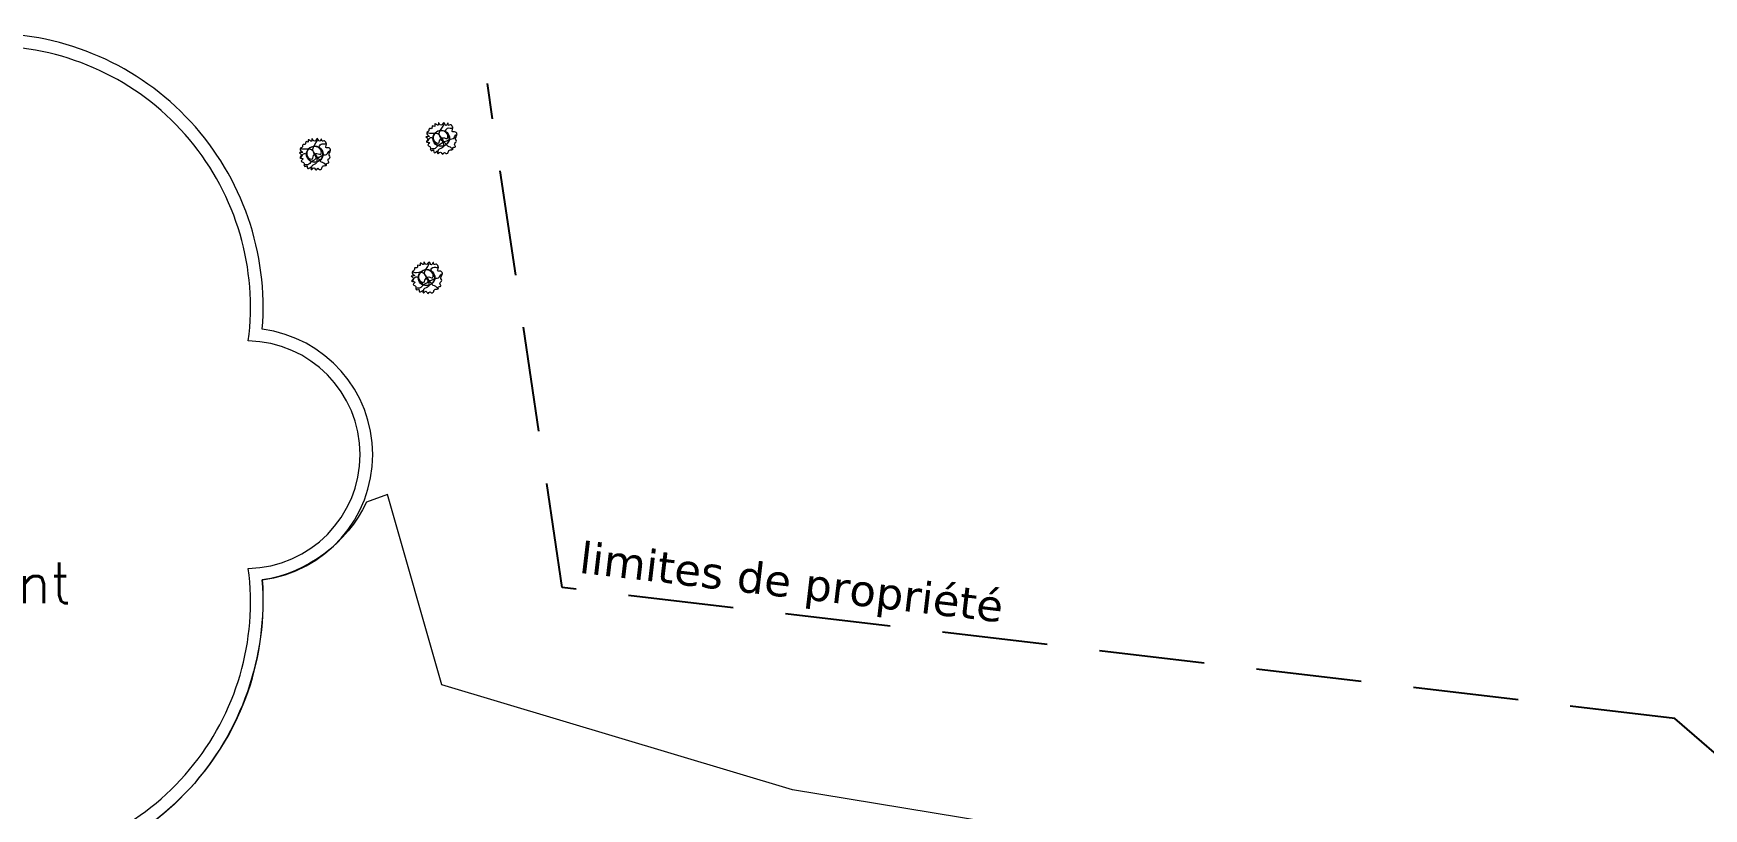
# Model space of a CAD drawing. Header units: metres. Extents: x -8 to 247, y -4 to 148.
# Drawn here: x 182.58 to 222.21, y 127.71 to 146.11 of the extents above; entities that cross this region are included whole.
import ezdxf

# ---------------------------------------------------------------- set-up
doc = ezdxf.new("R2010")
doc.units = ezdxf.units.M
doc.header["$LTSCALE"] = 5
doc.linetypes.add('DISCONTINU', pattern=[0.75, 0.5, -0.25])
for name, color, linetype, lineweight in [('003 Mur porteur', 7, 'Continuous', 18), ('00_tx_rep_local', 7, 'Continuous', 5), ('800 Espace-vert', 8, 'Continuous', 5), ('801 ABRES JARDINS', 8, 'Continuous', 0)]:
    doc.layers.add(name, color=color, linetype=linetype, lineweight=lineweight)
doc.layers.add('limite de propriété', color=7, linetype='Continuous')
doc.styles.add('SIMPLEX', font='SIMPLEX')

# ---------------------------------------------------------------- blocks, each defined once
blk = doc.blocks.new('BROCA0P-G8')
at = {"layer": '800 Espace-vert', "color": 7, "linetype": 'Continuous'}
for p, q in [((71.100006, 88.535446), (70.800003, 88.535446)), ((71.899994, 88.535446), (72.199997, 88.535446)), ((72.199997, 88.235443), (72.199997, 88.535446))]:
    blk.add_line(p, q, dxfattribs=at)
blk.add_lwpolyline([(71.100006, 88.535446), (71.899994, 88.535446)], dxfattribs=at)
blk = doc.blocks.new('BROCA0P-G9')
at = {"layer": '800 Espace-vert', "color": 7, "linetype": 'Continuous'}
blk.add_lwpolyline([(71.100006, 107.150002), (71.899994, 107.150002)], dxfattribs=at)
blk = doc.blocks.new('BROCA0P-G10')
at = {"layer": '800 Espace-vert', "color": 7, "linetype": 'Continuous'}
for p, q in [((72.199997, 107.150002), (72.199997, 106.849998)), ((71.100006, 106.849998), (70.800003, 106.849998)), ((71.899994, 106.849998), (72.199997, 106.849998))]:
    blk.add_line(p, q, dxfattribs=at)
blk.add_lwpolyline([(71.100006, 106.849998), (71.899994, 106.849998)], dxfattribs=at)
blk = doc.blocks.new('BROCA0P-G7')
at = {"layer": '800 Espace-vert', "color": 7, "linetype": 'Continuous'}
for p, q in [((70.800003, 107.150002), (70.800003, 106.849998)), ((70.800003, 88.535446), (70.800003, 87.957268)), ((72.199997, 88.235443), (72.199997, 87.957268))]:
    blk.add_line(p, q, dxfattribs=at)
for points in [[(71.100006, 107.150002), (71.100006, 107.650002)], [(71.899994, 107.650002), (71.899994, 107.150002)], [(70.800003, 107.150002), (70.800003, 107.342735)], [(72.199997, 107.342735), (72.199997, 107.150002)], [(71.100006, 88.150002), (71.899994, 88.150002)], [(71.100006, 88.150002), (71.100006, 87.650002)], [(71.899994, 87.650002), (71.899994, 88.150002)]]:
    blk.add_lwpolyline(points, dxfattribs=at)
for centre, radius, start, end in [((71.100006, 101.150002), 6.5, 90.000003, 184.624084), ((71.899994, 101.150002), 6.5, 355.375917, 89.999996), ((71.100006, 101.150002), 6.2, 92.77349, 187.417672), ((71.899994, 101.150002), 6.2, 352.582315, 87.226509), ((65, 97.650002), 3, 97.25462, 262.745384), ((65, 97.650002), 2.7, 91.020945, 268.979051), ((71.899994, 94.150002), 6.2, 270.000001, 270.000001), ((78, 97.650002), 2.7, 271.02095, 88.979053), ((78, 97.650002), 3, 277.254618, 82.745379), ((71.100006, 94.150002), 6.2, 172.582338, 267.226507), ((71.899994, 94.150002), 6.2, 272.773495, 7.417662), ((71.100006, 94.150002), 6.5, 175.375912, 270.000001), ((71.899994, 94.150002), 6.5, 270.000001, 4.624088)]:
    blk.add_arc(centre, radius, start, end, dxfattribs=at)
at = {"layer": '800 Espace-vert'}
for name in ['BROCA0P-G10', 'BROCA0P-G9', 'BROCA0P-G8']:
    blk.add_blockref(name, (0, 0), dxfattribs=at)

msp = doc.modelspace()

# ---------------------------------------------------------------- linework, layer by layer
at = {"layer": '800 Espace-vert', "color": 8}
msp.add_lwpolyline([(224.594, 99.297), (217.779, 125.074), (208.616, 126.829), (200.592, 128.155), (192.274, 130.647), (190.987, 135.166), (190.482, 134.977, -0.24865), (188.012, 133.133, -0.428494), (181.509, 126.008)], format="xyb", dxfattribs=at)
at = {"layer": '801 ABRES JARDINS', "color": 8}
for centre in [(192.251, 143.616), (192.265, 143.619), (189.251, 143.239), (189.265, 143.243), (191.905, 140.31), (191.918, 140.313)]:
    msp.add_circle(centre, 0.191, dxfattribs=at)
at = {"layer": '801 ABRES JARDINS', "color": 8, "linetype": 'Continuous', "start_tangent": (0.516499, -0.856288), "end_tangent": (0.571008, -0.820944)}
for points in [[(192.532, 143.883), (192.522, 143.777), (192.599, 143.767), (192.633, 143.706), (192.599, 143.596), (192.622, 143.554), (192.572, 143.476), (192.596, 143.416), (192.53, 143.391), (192.538, 143.36), (192.456, 143.34), (192.415, 143.269), (192.369, 143.258), (192.333, 143.283), (192.297, 143.244), (192.24, 143.293), (192.199, 143.265), (192.175, 143.257), (192.161, 143.313), (192.11, 143.276), (192.081, 143.299), (192.076, 143.342), (192.027, 143.324), (192.007, 143.354), (191.99, 143.423), (191.938, 143.455), (191.981, 143.51), (191.908, 143.532), (191.94, 143.605), (191.896, 143.651), (191.974, 143.661), (191.914, 143.721), (191.928, 143.767), (191.965, 143.794), (191.971, 143.844), (192.032, 143.852), (192.052, 143.916), (192.103, 143.902), (192.104, 143.959), (192.186, 143.931), (192.19, 143.988), (192.253, 143.927), (192.321, 143.988), (192.373, 143.923), (192.422, 143.98), (192.432, 143.926), (192.474, 143.939), (192.532, 143.883)], [(189.532, 143.506), (189.522, 143.401), (189.599, 143.39), (189.632, 143.329), (189.599, 143.219), (189.621, 143.177), (189.572, 143.099), (189.595, 143.039), (189.53, 143.014), (189.537, 142.983), (189.456, 142.963), (189.415, 142.893), (189.368, 142.881), (189.332, 142.906), (189.297, 142.868), (189.24, 142.916), (189.199, 142.888), (189.175, 142.88), (189.161, 142.936), (189.11, 142.899), (189.08, 142.922), (189.076, 142.966), (189.026, 142.948), (189.007, 142.978), (188.99, 143.046), (188.937, 143.078), (188.981, 143.134), (188.908, 143.155), (188.94, 143.228), (188.895, 143.274), (188.974, 143.284), (188.914, 143.345), (188.927, 143.391), (188.965, 143.417), (188.971, 143.467), (189.032, 143.475), (189.052, 143.54), (189.103, 143.525), (189.104, 143.582), (189.185, 143.554), (189.19, 143.611), (189.252, 143.55), (189.321, 143.612), (189.372, 143.547), (189.421, 143.603), (189.432, 143.549), (189.473, 143.562), (189.532, 143.506)], [(192.186, 140.577), (192.175, 140.472), (192.253, 140.461), (192.286, 140.4), (192.252, 140.29), (192.275, 140.248), (192.225, 140.17), (192.249, 140.11), (192.183, 140.085), (192.191, 140.054), (192.11, 140.034), (192.068, 139.963), (192.022, 139.952), (191.986, 139.977), (191.95, 139.938), (191.894, 139.987), (191.853, 139.959), (191.828, 139.951), (191.815, 140.007), (191.763, 139.97), (191.734, 139.993), (191.729, 140.037), (191.68, 140.019), (191.66, 140.049), (191.643, 140.117), (191.591, 140.149), (191.634, 140.205), (191.561, 140.226), (191.593, 140.299), (191.549, 140.345), (191.627, 140.355), (191.568, 140.415), (191.581, 140.462), (191.619, 140.488), (191.624, 140.538), (191.685, 140.546), (191.705, 140.61), (191.756, 140.596), (191.757, 140.653), (191.839, 140.625), (191.843, 140.682), (191.906, 140.621), (191.974, 140.682), (192.026, 140.617), (192.075, 140.674), (192.085, 140.62), (192.127, 140.633), (192.186, 140.577)]]:
    msp.add_spline(points, degree=3, dxfattribs=at)
at = {"layer": '801 ABRES JARDINS', "color": 8}
for points, start_tangent, end_tangent in [([(192.26, 143.607), (192.218, 143.693), (192.287, 143.885), (192.315, 143.981)], (0.16158, 0.98686), (-0.301301, 0.953529)), ([(192.26, 143.607), (192.337, 143.628), (192.396, 143.613), (192.412, 143.694), (192.364, 143.793), (192.438, 143.864), (192.526, 143.875)], (-0.248629, 0.968599), (0.108955, 0.994047)), ([(189.259, 143.231), (189.218, 143.316), (189.286, 143.509), (189.314, 143.604)], (0.16158, 0.98686), (-0.301301, 0.953529)), ([(189.259, 143.231), (189.336, 143.251), (189.396, 143.236), (189.412, 143.317), (189.363, 143.417), (189.437, 143.488), (189.525, 143.499)], (-0.248629, 0.968599), (0.108955, 0.994047)), ([(192.269, 143.613), (192.212, 143.557), (192.194, 143.499), (192.116, 143.527), (192.056, 143.621), (191.957, 143.594), (191.902, 143.525)], (-0.697984, 0.716113), (-0.905695, 0.42393)), ([(192.269, 143.613), (192.217, 143.692), (192.018, 143.734), (191.921, 143.76)], (-0.926926, 0.375245), (-0.65772, 0.753263)), ([(192.269, 143.613), (192.286, 143.519), (192.182, 143.442), (192.09, 143.368), (192, 143.347)], (0.454314, -0.890842), (-0.169634, -0.985507)), ([(192.269, 143.613), (192.305, 143.506), (192.304, 143.41), (192.188, 143.336), (192.169, 143.249)], (0.94823, -0.317584), (-0.47219, -0.881497)), ([(192.26, 143.617), (192.371, 143.488), (192.408, 143.436), (192.469, 143.416), (192.531, 143.352)], (-0.640506, -0.767953), (0.864539, -0.502566)), ([(192.26, 143.607), (192.331, 143.545), (192.451, 143.593), (192.562, 143.633), (192.626, 143.699)], (0.524597, -0.85135), (0.929959, -0.367662)), ([(189.268, 143.236), (189.211, 143.181), (189.193, 143.122), (189.115, 143.151), (189.056, 143.244), (188.957, 143.217), (188.901, 143.148)], (-0.697984, 0.716113), (-0.905695, 0.42393)), ([(189.268, 143.236), (189.217, 143.316), (189.017, 143.357), (188.921, 143.383)], (-0.926926, 0.375245), (-0.65772, 0.753263)), ([(189.268, 143.236), (189.285, 143.143), (189.181, 143.066), (189.09, 142.991), (189, 142.97)], (0.454314, -0.890842), (-0.169634, -0.985507)), ([(189.268, 143.236), (189.304, 143.13), (189.303, 143.033), (189.188, 142.959), (189.168, 142.873)], (0.94823, -0.317584), (-0.47219, -0.881497)), ([(189.26, 143.241), (189.371, 143.112), (189.408, 143.06), (189.469, 143.039), (189.531, 142.976)], (-0.640506, -0.767953), (0.864539, -0.502566)), ([(189.259, 143.231), (189.33, 143.168), (189.45, 143.217), (189.561, 143.256), (189.626, 143.322)], (0.524597, -0.85135), (0.929959, -0.367662)), ([(191.922, 140.307), (191.865, 140.252), (191.847, 140.193), (191.769, 140.222), (191.709, 140.315), (191.61, 140.288), (191.555, 140.219)], (-0.697984, 0.716113), (-0.905695, 0.42393)), ([(191.922, 140.307), (191.871, 140.387), (191.671, 140.428), (191.575, 140.454)], (-0.926926, 0.375245), (-0.65772, 0.753263)), ([(191.922, 140.307), (191.939, 140.214), (191.835, 140.136), (191.743, 140.062), (191.654, 140.041)], (0.454314, -0.890842), (-0.169634, -0.985507)), ([(191.922, 140.307), (191.958, 140.201), (191.957, 140.104), (191.841, 140.03), (191.822, 139.944)], (0.94823, -0.317584), (-0.47219, -0.881497)), ([(191.913, 140.302), (191.872, 140.387), (191.94, 140.579), (191.968, 140.675)], (0.16158, 0.98686), (-0.301301, 0.953529)), ([(191.913, 140.311), (192.024, 140.182), (192.062, 140.131), (192.122, 140.11), (192.185, 140.046)], (-0.640506, -0.767953), (0.864539, -0.502566)), ([(191.913, 140.302), (191.99, 140.322), (192.049, 140.307), (192.065, 140.388), (192.017, 140.488), (192.091, 140.558), (192.179, 140.569)], (-0.248629, 0.968599), (0.108955, 0.994047)), ([(191.913, 140.302), (191.984, 140.239), (192.104, 140.288), (192.215, 140.327), (192.279, 140.393)], (0.524597, -0.85135), (0.929959, -0.367662))]:
    msp.add_spline(points, degree=3, dxfattribs=dict(at, start_tangent=start_tangent, end_tangent=end_tangent))
at = {"layer": 'limite de propriété', "color": 8, "linetype": 'DISCONTINU'}
for p, q in [((195.128, 132.953), (193.353, 144.918)), ((221.533, 129.847), (195.128, 132.953)), ((226.095, 125.881), (221.533, 129.847))]:
    msp.add_line(p, q, dxfattribs=at)

# ---------------------------------------------------------------- block references
at = {"layer": '003 Mur porteur', "color": 8}
msp.add_blockref('BROCA0P-G7', (109.633, 38.459), dxfattribs=at)

# ---------------------------------------------------------------- texts
at = {"layer": '00_tx_rep_local', "color": 8, "linetype": 'DISCONTINU', "style": 'SIMPLEX'}
msp.add_text('Logement', height=0.96, dxfattribs=at).set_placement((177.23, 132.586))
at = {"layer": 'limite de propriété', "color": 8, "insert": (195.596, 134.05), "char_height": 0.75, "width": 11.86323, "attachment_point": 1, "rotation": 353.2927}
msp.add_mtext('{\\fVerdana|b0|i0|c0|p34;limites de propriété}', dxfattribs=at)

doc.saveas('drawing.dxf')
